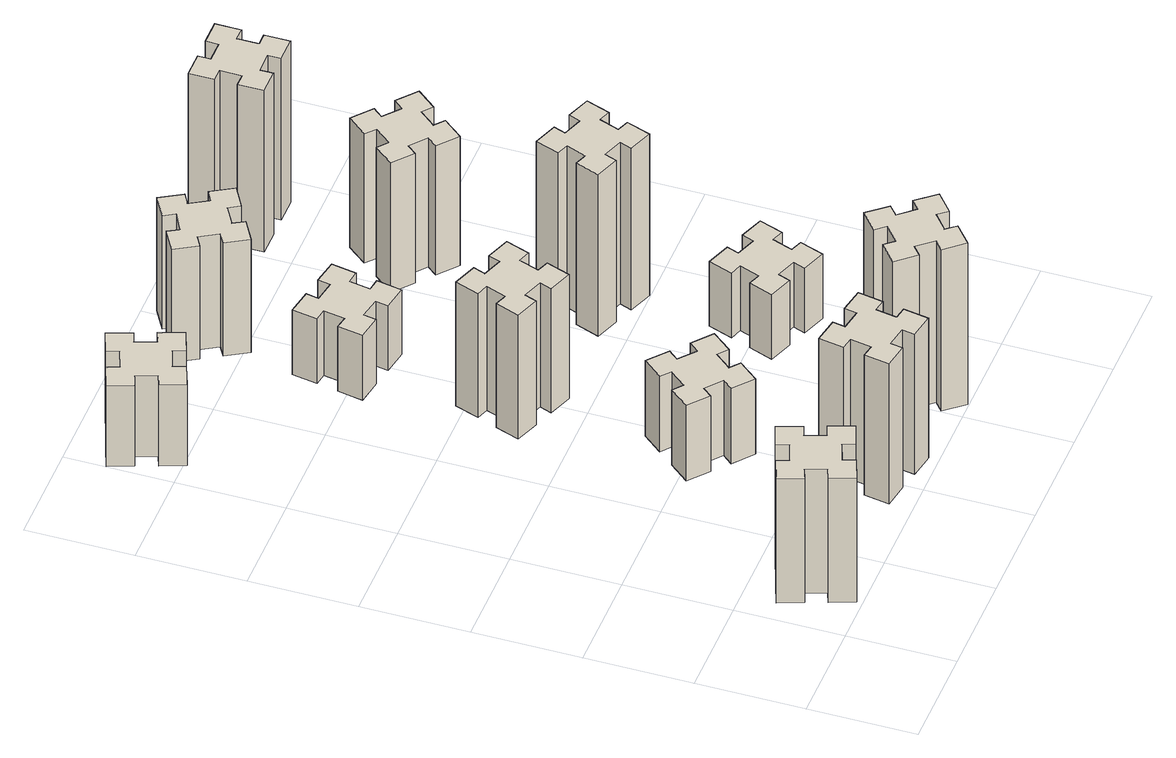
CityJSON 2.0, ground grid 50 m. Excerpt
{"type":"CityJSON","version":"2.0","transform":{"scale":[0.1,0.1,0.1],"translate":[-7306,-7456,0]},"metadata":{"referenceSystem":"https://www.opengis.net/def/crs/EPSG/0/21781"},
"CityObjects":{
"building1":{"type":"Building","attributes":{"class":"1000","function":"1000","usage":"1000","yearOfConstruction":2016,"roofType":"1000","measuredHeight":69,"storeysAboveGround":30,"storeysBelowGround":0},"geometry":[{"type":"Solid","lod":"1","boundaries":[[[[0,1,2,3,4,5,6,7,8,9,10,11,12,13,14,15,16,17,18,19]],[[17,16,20,21]],[[16,15,22,20]],[[15,14,23,22]],[[14,13,24,23]],[[13,12,25,24]],[[12,11,26,25]],[[11,10,27,26]],[[10,9,28,27]],[[9,8,29,28]],[[8,7,30,29]],[[7,6,31,30]],[[6,5,32,31]],[[5,4,33,32]],[[4,3,34,33]],[[3,2,35,34]],[[2,1,36,35]],[[1,0,37,36]],[[0,19,38,37]],[[19,18,39,38]],[[18,17,21,39]],[[24,25,26,27,28,29,30,31,32,33,34,35,36,37,38,39,21,20,22,23]]]]}]},
"building2":{"type":"Building","attributes":{"class":"1000","function":"1000","usage":"1000","yearOfConstruction":2016,"roofType":"1000","measuredHeight":78,"storeysAboveGround":30,"storeysBelowGround":0},"geometry":[{"type":"Solid","lod":"1","boundaries":[[[[40,41,42,43,44,45,46,47,48,49,50,51,52,53,54,55,56,57,58,59]],[[57,56,60,61]],[[56,55,62,60]],[[55,54,63,62]],[[54,53,64,63]],[[53,52,65,64]],[[52,51,66,65]],[[51,50,67,66]],[[50,49,68,67]],[[49,48,69,68]],[[48,47,70,69]],[[47,46,71,70]],[[46,45,72,71]],[[45,44,73,72]],[[44,43,74,73]],[[43,42,75,74]],[[42,41,76,75]],[[41,40,77,76]],[[40,59,78,77]],[[59,58,79,78]],[[58,57,61,79]],[[64,65,66,67,68,69,70,71,72,73,74,75,76,77,78,79,61,60,62,63]]]]}]},
"building3":{"type":"Building","attributes":{"class":"1000","function":"1000","usage":"1000","yearOfConstruction":2016,"roofType":"1000","measuredHeight":45,"storeysAboveGround":30,"storeysBelowGround":0},"geometry":[{"type":"Solid","lod":"1","boundaries":[[[[80,81,82,83,84,85,86,87,88,89,90,91,92,93,94,95,96,97,98,99]],[[97,96,100,101]],[[96,95,102,100]],[[95,94,103,102]],[[94,93,104,103]],[[93,92,105,104]],[[92,91,106,105]],[[91,90,107,106]],[[90,89,108,107]],[[89,88,109,108]],[[88,87,110,109]],[[87,86,111,110]],[[86,85,112,111]],[[85,84,113,112]],[[84,83,114,113]],[[83,82,115,114]],[[82,81,116,115]],[[81,80,117,116]],[[80,99,118,117]],[[99,98,119,118]],[[98,97,101,119]],[[104,105,106,107,108,109,110,111,112,113,114,115,116,117,118,119,101,100,102,103]]]]}]},
"building4":{"type":"Building","attributes":{"class":"1000","function":"1000","usage":"1000","yearOfConstruction":2016,"roofType":"1000","measuredHeight":42,"storeysAboveGround":30,"storeysBelowGround":0},"geometry":[{"type":"Solid","lod":"1","boundaries":[[[[120,121,122,123,124,125,126,127,128,129,130,131,132,133,134,135,136,137,138,139]],[[137,136,140,141]],[[136,135,142,140]],[[135,134,143,142]],[[134,133,144,143]],[[133,132,145,144]],[[132,131,146,145]],[[131,130,147,146]],[[130,129,148,147]],[[129,128,149,148]],[[128,127,150,149]],[[127,126,151,150]],[[126,125,152,151]],[[125,124,153,152]],[[124,123,154,153]],[[123,122,155,154]],[[122,121,156,155]],[[121,120,157,156]],[[120,139,158,157]],[[139,138,159,158]],[[138,137,141,159]],[[144,145,146,147,148,149,150,151,152,153,154,155,156,157,158,159,141,140,142,143]]]]}]},
"building5":{"type":"Building","attributes":{"class":"1000","function":"1000","usage":"1000","yearOfConstruction":2016,"roofType":"1000","measuredHeight":69,"storeysAboveGround":30,"storeysBelowGround":0},"geometry":[{"type":"Solid","lod":"1","boundaries":[[[[160,161,162,163,164,165,166,167,168,169,170,171,172,173,174,175,176,177,178,179]],[[177,176,180,181]],[[176,175,182,180]],[[175,174,183,182]],[[174,173,184,183]],[[173,172,185,184]],[[172,171,186,185]],[[171,170,187,186]],[[170,169,188,187]],[[169,168,189,188]],[[168,167,190,189]],[[167,166,191,190]],[[166,165,192,191]],[[165,164,193,192]],[[164,163,194,193]],[[163,162,195,194]],[[162,161,196,195]],[[161,160,197,196]],[[160,179,198,197]],[[179,178,199,198]],[[178,177,181,199]],[[184,185,186,187,188,189,190,191,192,193,194,195,196,197,198,199,181,180,182,183]]]]}]},
"building6":{"type":"Building","attributes":{"class":"1000","function":"1000","usage":"1000","yearOfConstruction":2016,"roofType":"1000","measuredHeight":90,"storeysAboveGround":30,"storeysBelowGround":0},"geometry":[{"type":"Solid","lod":"1","boundaries":[[[[200,201,202,203,204,205,206,207,208,209,210,211,212,213,214,215,216,217,218,219]],[[217,216,220,221]],[[216,215,222,220]],[[215,214,223,222]],[[214,213,224,223]],[[213,212,225,224]],[[212,211,226,225]],[[211,210,227,226]],[[210,209,228,227]],[[209,208,229,228]],[[208,207,230,229]],[[207,206,231,230]],[[206,205,232,231]],[[205,204,233,232]],[[204,203,234,233]],[[203,202,235,234]],[[202,201,236,235]],[[201,200,237,236]],[[200,219,238,237]],[[219,218,239,238]],[[218,217,221,239]],[[224,225,226,227,228,229,230,231,232,233,234,235,236,237,238,239,221,220,222,223]]]]}]},
"building7":{"type":"Building","attributes":{"class":"1000","function":"1000","usage":"1000","yearOfConstruction":2016,"roofType":"1000","measuredHeight":36,"storeysAboveGround":30,"storeysBelowGround":0},"geometry":[{"type":"Solid","lod":"1","boundaries":[[[[240,241,242,243,244,245,246,247,248,249,250,251,252,253,254,255,256,257,258,259]],[[257,256,260,261]],[[256,255,262,260]],[[255,254,263,262]],[[254,253,264,263]],[[253,252,265,264]],[[252,251,266,265]],[[251,250,267,266]],[[250,249,268,267]],[[249,248,269,268]],[[248,247,270,269]],[[247,246,271,270]],[[246,245,272,271]],[[245,244,273,272]],[[244,243,274,273]],[[243,242,275,274]],[[242,241,276,275]],[[241,240,277,276]],[[240,259,278,277]],[[259,258,279,278]],[[258,257,261,279]],[[264,265,266,267,268,269,270,271,272,273,274,275,276,277,278,279,261,260,262,263]]]]}]},
"building8":{"type":"Building","attributes":{"class":"1000","function":"1000","usage":"1000","yearOfConstruction":2016,"roofType":"1000","measuredHeight":63,"storeysAboveGround":30,"storeysBelowGround":0},"geometry":[{"type":"Solid","lod":"1","boundaries":[[[[280,281,282,283,284,285,286,287,288,289,290,291,292,293,294,295,296,297,298,299]],[[297,296,300,301]],[[296,295,302,300]],[[295,294,303,302]],[[294,293,304,303]],[[293,292,305,304]],[[292,291,306,305]],[[291,290,307,306]],[[290,289,308,307]],[[289,288,309,308]],[[288,287,310,309]],[[287,286,311,310]],[[286,285,312,311]],[[285,284,313,312]],[[284,283,314,313]],[[283,282,315,314]],[[282,281,316,315]],[[281,280,317,316]],[[280,299,318,317]],[[299,298,319,318]],[[298,297,301,319]],[[304,305,306,307,308,309,310,311,312,313,314,315,316,317,318,319,301,300,302,303]]]]}]},
"building9":{"type":"Building","attributes":{"class":"1000","function":"1000","usage":"1000","yearOfConstruction":2016,"roofType":"1000","measuredHeight":36,"storeysAboveGround":30,"storeysBelowGround":0},"geometry":[{"type":"Solid","lod":"1","boundaries":[[[[320,321,322,323,324,325,326,327,328,329,330,331,332,333,334,335,336,337,338,339]],[[337,336,340,341]],[[336,335,342,340]],[[335,334,343,342]],[[334,333,344,343]],[[333,332,345,344]],[[332,331,346,345]],[[331,330,347,346]],[[330,329,348,347]],[[329,328,349,348]],[[328,327,350,349]],[[327,326,351,350]],[[326,325,352,351]],[[325,324,353,352]],[[324,323,354,353]],[[323,322,355,354]],[[322,321,356,355]],[[321,320,357,356]],[[320,339,358,357]],[[339,338,359,358]],[[338,337,341,359]],[[344,345,346,347,348,349,350,351,352,353,354,355,356,357,358,359,341,340,342,343]]]]}]},
"building10":{"type":"Building","attributes":{"class":"1000","function":"1000","usage":"1000","yearOfConstruction":2016,"roofType":"1000","measuredHeight":90,"storeysAboveGround":30,"storeysBelowGround":0},"geometry":[{"type":"Solid","lod":"1","boundaries":[[[[360,361,362,363,364,365,366,367,368,369,370,371,372,373,374,375,376,377,378,379]],[[377,376,380,381]],[[376,375,382,380]],[[375,374,383,382]],[[374,373,384,383]],[[373,372,385,384]],[[372,371,386,385]],[[371,370,387,386]],[[370,369,388,387]],[[369,368,389,388]],[[368,367,390,389]],[[367,366,391,390]],[[366,365,392,391]],[[365,364,393,392]],[[364,363,394,393]],[[363,362,395,394]],[[362,361,396,395]],[[361,360,397,396]],[[360,379,398,397]],[[379,378,399,398]],[[378,377,381,399]],[[384,385,386,387,388,389,390,391,392,393,394,395,396,397,398,399,381,380,382,383]]]]}]},
"building11":{"type":"Building","attributes":{"class":"1000","function":"1000","usage":"1000","yearOfConstruction":2016,"roofType":"1000","measuredHeight":72,"storeysAboveGround":30,"storeysBelowGround":0},"geometry":[{"type":"Solid","lod":"1","boundaries":[[[[400,401,402,403,404,405,406,407,408,409,410,411,412,413,414,415,416,417,418,419]],[[417,416,420,421]],[[416,415,422,420]],[[415,414,423,422]],[[414,413,424,423]],[[413,412,425,424]],[[412,411,426,425]],[[411,410,427,426]],[[410,409,428,427]],[[409,408,429,428]],[[408,407,430,429]],[[407,406,431,430]],[[406,405,432,431]],[[405,404,433,432]],[[404,403,434,433]],[[403,402,435,434]],[[402,401,436,435]],[[401,400,437,436]],[[400,419,438,437]],[[419,418,439,438]],[[418,417,421,439]],[[424,425,426,427,428,429,430,431,432,433,434,435,436,437,438,439,421,420,422,423]]]]}]},
"building12":{"type":"Building","attributes":{"class":"1000","function":"1000","usage":"1000","yearOfConstruction":2016,"roofType":"1000","measuredHeight":90,"storeysAboveGround":30,"storeysBelowGround":0},"geometry":[{"type":"Solid","lod":"1","boundaries":[[[[440,441,442,443,444,445,446,447,448,449,450,451,452,453,454,455,456,457,458,459]],[[457,456,460,461]],[[456,455,462,460]],[[455,454,463,462]],[[454,453,464,463]],[[453,452,465,464]],[[452,451,466,465]],[[451,450,467,466]],[[450,449,468,467]],[[449,448,469,468]],[[448,447,470,469]],[[447,446,471,470]],[[446,445,472,471]],[[445,444,473,472]],[[444,443,474,473]],[[443,442,475,474]],[[442,441,476,475]],[[441,440,477,476]],[[440,459,478,477]],[[459,458,479,478]],[[458,457,461,479]],[[464,465,466,467,468,469,470,471,472,473,474,475,476,477,478,479,461,460,462,463]]]]}]}
},
"vertices":[
[335,366,0],[241,332,0],[220,388,0],[107,347,0],[149,234,0],[205,255,0],[239,161,0],[183,140,0],[224,27,0],[337,69,0],[316,125,0],[410,159,0],[430,103,0],[543,144,0],[502,257,0],[446,236,0],[412,330,0],[468,350,0],[427,463,0],[314,422,0],[412,330,690],[468,350,690],[446,236,690],[502,257,690],[543,144,690],[430,103,690],[410,159,690],[316,125,690],[337,69,690],[224,27,690],[183,140,690],[239,161,690],[205,255,690],[149,234,690],[107,347,690],[220,388,690],[241,332,690],[335,366,690],[314,422,690],[427,463,690],
[966,314,0],[948,215,0],[889,226,0],[868,107,0],[987,87,0],[997,146,0],[1095,128,0],[1085,69,0],[1203,48,0],[1224,167,0],[1165,177,0],[1182,275,0],[1241,265,0],[1262,383,0],[1144,404,0],[1134,345,0],[1035,362,0],[1046,421,0],[927,442,0],[907,324,0],[1035,362,780],[1046,421,780],[1134,345,780],[1144,404,780],[1262,383,780],[1241,265,780],[1182,275,780],[1165,177,780],[1224,167,780],[1203,48,780],[1085,69,780],[1095,128,780],[997,146,780],[987,87,780],[868,107,780],[889,226,780],[948,215,780],[966,314,780],[907,324,780],[927,442,780],
[235,3326,0],[141,3292,0],[120,3348,0],[7,3307,0],[49,3194,0],[105,3215,0],[139,3121,0],[83,3100,0],[124,2987,0],[237,3029,0],[216,3085,0],[310,3119,0],[330,3063,0],[443,3104,0],[402,3217,0],[346,3196,0],[312,3290,0],[368,3310,0],[327,3423,0],[214,3382,0],[312,3290,450],[368,3310,450],[346,3196,450],[402,3217,450],[443,3104,450],[330,3063,450],[310,3119,450],[216,3085,450],[237,3029,450],[124,2987,450],[83,3100,450],[139,3121,450],[105,3215,450],[49,3194,450],[7,3307,450],[120,3348,450],[141,3292,450],[235,3326,450],[214,3382,450],[327,3423,450],
[1017,876,0],[1082,953,0],[1128,914,0],[1205,1006,0],[1113,1083,0],[1074,1037,0],[998,1102,0],[1036,1148,0],[944,1225,0],[867,1133,0],[913,1094,0],[849,1018,0],[803,1056,0],[726,964,0],[818,887,0],[856,933,0],[933,869,0],[894,823,0],[986,746,0],[1063,838,0],[933,869,420],[894,823,420],[856,933,420],[818,887,420],[726,964,420],[803,1056,420],[849,1018,420],[913,1094,420],[867,1133,420],[944,1225,420],[1036,1148,420],[998,1102,420],[1074,1037,420],[1113,1083,420],[1205,1006,420],[1128,914,420],[1082,953,420],[1017,876,420],[1063,838,420],[986,746,420],
[1052,1741,0],[1086,1835,0],[1142,1814,0],[1183,1927,0],[1070,1968,0],[1050,1912,0],[956,1946,0],[977,2002,0],[864,2043,0],[823,1930,0],[879,1910,0],[845,1816,0],[789,1837,0],[747,1724,0],[860,1683,0],[881,1739,0],[975,1705,0],[954,1649,0],[1067,1607,0],[1108,1720,0],[975,1705,690],[954,1649,690],[881,1739,690],[860,1683,690],[747,1724,690],[789,1837,690],[845,1816,690],[879,1910,690],[823,1930,690],[864,2043,690],[977,2002,690],[956,1946,690],[1050,1912,690],[1070,1968,690],[1183,1927,690],[1142,1814,690],[1086,1835,690],[1052,1741,690],[1108,1720,690],[1067,1607,690],
[1638,129,0],[1714,193,0],[1753,147,0],[1845,224,0],[1768,316,0],[1722,278,0],[1657,354,0],[1703,393,0],[1626,485,0],[1534,408,0],[1573,362,0],[1496,297,0],[1458,343,0],[1366,266,0],[1443,174,0],[1489,213,0],[1553,136,0],[1507,98,0],[1584,6,0],[1676,83,0],[1553,136,900],[1507,98,900],[1489,213,900],[1443,174,900],[1366,266,900],[1458,343,900],[1496,297,900],[1573,362,900],[1534,408,900],[1626,485,900],[1703,393,900],[1657,354,900],[1722,278,900],[1768,316,900],[1845,224,900],[1753,147,900],[1714,193,900],[1638,129,900],[1676,83,900],[1584,6,900],
[1034,2665,0],[935,2682,0],[946,2741,0],[827,2762,0],[807,2644,0],[866,2634,0],[848,2535,0],[789,2546,0],[768,2427,0],[887,2407,0],[897,2466,0],[995,2448,0],[985,2389,0],[1103,2368,0],[1124,2487,0],[1065,2497,0],[1082,2595,0],[1141,2585,0],[1162,2703,0],[1044,2724,0],[1082,2595,360],[1141,2585,360],[1065,2497,360],[1124,2487,360],[1103,2368,360],[985,2389,360],[995,2448,360],[897,2466,360],[887,2407,360],[768,2427,360],[789,2546,360],[848,2535,360],[866,2634,360],[807,2644,360],[827,2762,360],[946,2741,360],[935,2682,360],[1034,2665,360],[1044,2724,360],[1162,2703,360],
[1086,3217,0],[1036,3304,0],[1088,3334,0],[1028,3438,0],[924,3378,0],[954,3326,0],[867,3276,0],[837,3328,0],[733,3268,0],[793,3164,0],[845,3194,0],[895,3107,0],[843,3077,0],[903,2973,0],[1007,3033,0],[977,3085,0],[1064,3135,0],[1094,3083,0],[1198,3143,0],[1138,3247,0],[1064,3135,630],[1094,3083,630],[977,3085,630],[1007,3033,630],[903,2973,630],[843,3077,630],[895,3107,630],[845,3194,630],[793,3164,630],[733,3268,630],[837,3328,630],[867,3276,630],[954,3326,630],[924,3378,630],[1028,3438,630],[1088,3334,630],[1036,3304,630],[1086,3217,630],[1138,3247,630],[1198,3143,630],
[1721,899,0],[1815,865,0],[1794,809,0],[1907,767,0],[1948,880,0],[1892,901,0],[1926,995,0],[1982,974,0],[2023,1087,0],[1910,1128,0],[1890,1072,0],[1796,1106,0],[1817,1162,0],[1704,1203,0],[1663,1090,0],[1719,1070,0],[1685,976,0],[1629,997,0],[1587,884,0],[1700,843,0],[1685,976,360],[1629,997,360],[1719,1070,360],[1663,1090,360],[1704,1203,360],[1817,1162,360],[1796,1106,360],[1890,1072,360],[1910,1128,360],[2023,1087,360],[1982,974,360],[1926,995,360],[1892,901,360],[1948,880,360],[1907,767,360],[1794,809,360],[1815,865,360],[1721,899,360],[1700,843,360],[1587,884,360],
[1792,1641,0],[1826,1735,0],[1882,1714,0],[1923,1827,0],[1810,1868,0],[1790,1812,0],[1696,1846,0],[1717,1902,0],[1604,1943,0],[1563,1830,0],[1619,1810,0],[1585,1716,0],[1529,1737,0],[1487,1624,0],[1600,1583,0],[1621,1639,0],[1715,1605,0],[1694,1549,0],[1807,1507,0],[1848,1620,0],[1715,1605,900],[1694,1549,900],[1621,1639,900],[1600,1583,900],[1487,1624,900],[1529,1737,900],[1585,1716,900],[1619,1810,900],[1563,1830,900],[1604,1943,900],[1717,1902,900],[1696,1846,900],[1790,1812,900],[1810,1868,900],[1923,1827,900],[1882,1714,900],[1826,1735,900],[1792,1641,900],[1848,1620,900],[1807,1507,900],
[1814,2617,0],[1738,2682,0],[1776,2728,0],[1684,2805,0],[1607,2713,0],[1653,2674,0],[1589,2598,0],[1543,2636,0],[1466,2544,0],[1558,2467,0],[1596,2513,0],[1673,2449,0],[1634,2403,0],[1726,2326,0],[1803,2418,0],[1757,2456,0],[1822,2533,0],[1868,2494,0],[1945,2586,0],[1853,2663,0],[1822,2533,720],[1868,2494,720],[1757,2456,720],[1803,2418,720],[1726,2326,720],[1634,2403,720],[1673,2449,720],[1596,2513,720],[1558,2467,720],[1466,2544,720],[1543,2636,720],[1589,2598,720],[1653,2674,720],[1607,2713,720],[1684,2805,720],[1776,2728,720],[1738,2682,720],[1814,2617,720],[1853,2663,720],[1945,2586,720],
[1655,3195,0],[1755,3195,0],[1755,3135,0],[1875,3135,0],[1875,3255,0],[1815,3255,0],[1815,3355,0],[1875,3355,0],[1875,3475,0],[1755,3475,0],[1755,3415,0],[1655,3415,0],[1655,3475,0],[1535,3475,0],[1535,3355,0],[1595,3355,0],[1595,3255,0],[1535,3255,0],[1535,3135,0],[1655,3135,0],[1595,3255,900],[1535,3255,900],[1595,3355,900],[1535,3355,900],[1535,3475,900],[1655,3475,900],[1655,3415,900],[1755,3415,900],[1755,3475,900],[1875,3475,900],[1875,3355,900],[1815,3355,900],[1815,3255,900],[1875,3255,900],[1875,3135,900],[1755,3135,900],[1755,3195,900],[1655,3195,900],[1655,3135,900],[1535,3135,900]
]}
